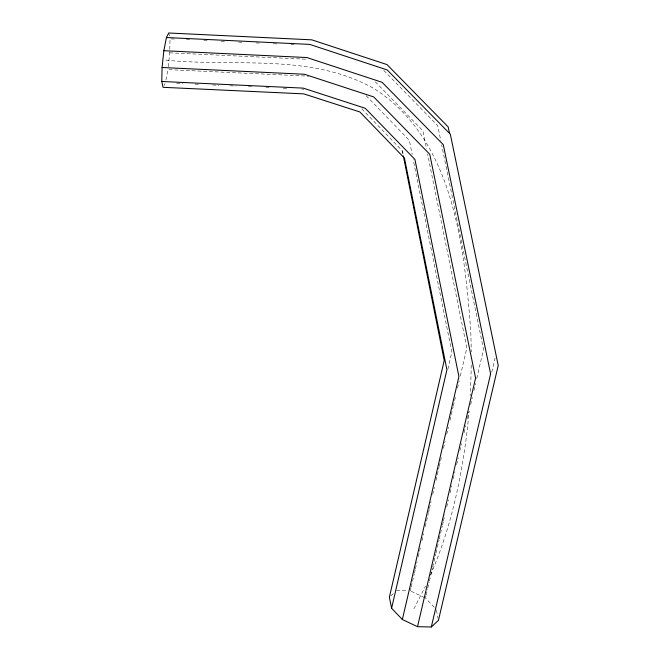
<?xml version="1.0" encoding="UTF-8"?>
<svg xmlns="http://www.w3.org/2000/svg" width="660" height="660" viewBox="0 0 660 660"><rect width="100%" height="100%" fill="white"/><g stroke="black" fill="none" stroke-linecap="round" stroke-linejoin="round"><path stroke-width="0.49" stroke-dasharray="3.3 2.47" d="M168.267 66.652L169.719 52.825L170.032 38.841L175.148 39.08M165.949 79.967L167.953 69.613L308.674 76.164M447.884 369.138L451.836 352.11L413.193 159.538M410.297 590.873L410.998 587.862M411.229 586.856L414.265 573.804M414.505 572.797L415.206 569.786M415.437 568.78L417.07 561.751M418.242 556.735L420.346 547.693M421.979 540.664L423.621 533.635M425.255 526.614L428.29 513.554M428.53 512.556L429.231 509.545M429.462 508.538L431.095 501.509M432.729 494.48L434.371 487.451M436.004 480.422L439.04 467.371M439.279 466.364L441.614 456.324M443.487 448.297L445.12 441.268M446.754 434.239L448.396 427.21M450.029 420.181L453.065 407.129M453.305 406.123L455.639 396.082M457.504 388.047L459.145 381.018M460.309 376.002L466.859 347.886L427.573 153.986M425.931 596.021L425.461 598.026L436.21 609.295M426.162 595.023L427.564 589.009M427.804 588.002L429.206 581.988M429.437 580.99L432.481 567.955M432.721 566.957L435.765 553.921M435.996 552.923L439.04 539.888M439.279 538.89L442.324 525.855M442.555 524.857L443.256 521.845M443.495 520.847L444.898 514.833M446.77 506.806L448.412 499.793M450.054 492.772L451.688 485.76M453.329 478.739L454.971 471.727M456.613 464.706L458.246 457.693M459.888 450.673L461.53 443.66M464.104 432.63L465.745 425.617M467.379 418.597L469.021 411.584M470.662 404.563L472.304 397.551M473.938 390.53L475.579 383.518M476.751 378.502L483.541 349.429L441.631 144.787M491.774 372.166L495.058 358.157M430.559 574.885C450.805 528.569 461.513 478.665 467.387 428.629A960.25 787.545 15.5 0 0 469.045 411.205M413.902 608.776L425.584 586.055M163.985 85.503L164.926 83.696M390.794 595.864L393.657 593.208M396.511 590.552L407.344 590.799M169.719 52.825L307.057 59.268M176.682 83.308L182.828 83.597M195.129 84.166L199.229 84.356M212.561 84.975L218.716 85.264M229.985 85.784L236.14 86.072M248.44 86.641L253.572 86.881M265.873 87.45L270.996 87.689M283.297 88.258L288.428 88.498M301.752 89.116L303.806 89.207M186.409 39.617L191.532 39.864M203.816 40.441L208.931 40.689M221.224 41.267L226.339 41.514M238.623 42.092L243.746 42.339M256.03 42.916L261.154 43.164M273.438 43.742L277.53 43.939M290.846 44.566L294.938 44.764M165.899 60.159C235.084 67.13 310.002 52.841 373.445 88.275C453.197 138.196 464.252 245.38 470.728 330.594A960.25 787.545 15.5 0 1 471.232 351.862M411.188 591.294L424.57 597.605M383.823 70.488L437.704 125.631L440.806 140.753M375.301 81.807L422.87 130.762L426.55 148.937M366.193 95.716L409.349 140.382L412.178 154.498M361.828 108.817L402.311 150.826L403.639 155.364M168.762 33L169.397 35.92M436.409 610.302L438.034 618.346M402.311 150.826L402.913 153.846M471.207 365.038A960.25 787.545 15.5 0 1 470.126 395.777"/><path stroke-width="0.99" d="M166.402 37.529L309.705 44.401L387.189 69.944L450.326 134.219L498.226 365.483L438.438 620.359L431.302 627L417.516 626.678L402.352 619.525L391.603 608.256L446.927 369.814L404.44 158.095L359.865 111.961L303.765 93.868L163.045 87.318L161.774 81.477L162.079 67.493L163.853 50.704L166.402 37.529L168.762 33L311.792 39.839L387.024 64.589L448.189 126.951L449.443 133.006M402.352 619.525L458.914 376.538L414.925 159.415L365.227 108.265L303.212 88.118L161.774 81.477M417.516 626.678L475.596 378.081L429.759 154.283L373.717 96.938L304.4 74.242L162.079 67.493M431.302 627L490.611 373.865L443.281 144.655L382.115 82.302L306.875 57.544L163.853 50.704M391.603 608.256L389.367 597.193L444.23 360.484L403.318 155.867"/></g></svg>
